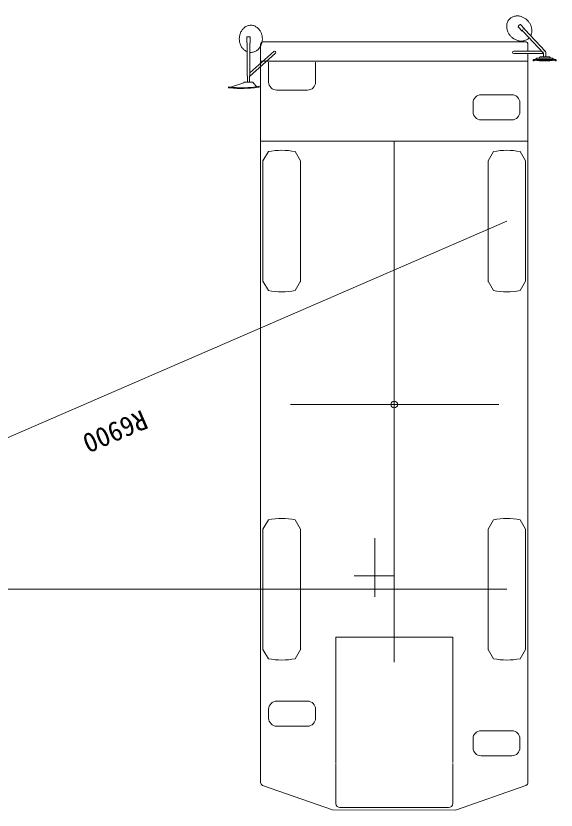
# Model space of a CAD drawing. Units: millimetres, scale not verified. Extents: x -32926 to 7352, y -3614 to 21331.
# Drawn here: x -2095 to 1936, y 14168 to 20100 of the extents above; entities that cross this region are included whole.
import ezdxf
from ezdxf.enums import TextEntityAlignment as Align

# ---------------------------------------------------------------- set-up
doc = ezdxf.new("R2010")
doc.units = ezdxf.units.MM
doc.header["$LTSCALE"] = 100
doc.header["$PDMODE"] = 32
doc.header["$PDSIZE"] = 50
doc.layers.add('0-0', color=7, linetype='Continuous', lineweight=18)
doc.styles.add('ＭＳ ゴシック', font='')
doc.styles.get('ＭＳ ゴシック').set_extended_font_data('MS Gothic')

msp = doc.modelspace()

# ---------------------------------------------------------------- linework, layer by layer
at = {"layer": '0-0'}
for p, q in [((1573.2, 20054.1), (1571, 20048)), ((1576, 20059.9), (1573.2, 20054.1)), ((1579.2, 20065.5), (1576, 20059.9)), ((1582.9, 20070.8), (1579.2, 20065.5)), ((1587.1, 20075.8), (1582.9, 20070.8)), ((1591.7, 20080.4), (1587.1, 20075.8)), ((1596.7, 20084.6), (1591.7, 20080.4)), ((1602, 20088.3), (1596.7, 20084.6)), ((1607.6, 20091.5), (1602, 20088.3)), ((1613.5, 20094.2), (1607.6, 20091.5)), ((1619.5, 20096.4), (1613.5, 20094.2)), ((1625.7, 20098.1), (1619.5, 20096.4)), ((1631.9, 20099.3), (1625.7, 20098.1)), ((1638.2, 20100.1), (1631.9, 20099.3)), ((1644.4, 20100.4), (1638.2, 20100.1)), ((1650.6, 20100.2), (1644.4, 20100.4)), ((1656.7, 20099.7), (1650.6, 20100.2)), ((1662.6, 20098.8), (1656.7, 20099.7)), ((1668.5, 20097.5), (1662.6, 20098.8)), ((1674.2, 20095.9), (1668.5, 20097.5)), ((1679.7, 20094.1), (1674.2, 20095.9)), ((1685.1, 20091.9), (1679.7, 20094.1)), ((1690.3, 20089.5), (1685.1, 20091.9)), ((1695.4, 20086.9), (1690.3, 20089.5)), ((1700.2, 20084), (1695.4, 20086.9)), ((1704.9, 20081), (1700.2, 20084)), ((1709.4, 20077.7), (1704.9, 20081)), ((1713.7, 20074.2), (1709.4, 20077.7)), ((1717.9, 20070.6), (1713.7, 20074.2)), ((1721.8, 20066.7), (1717.9, 20070.6)), ((1725.6, 20062.7), (1721.8, 20066.7)), ((1729.2, 20058.6), (1725.6, 20062.7)), ((1732.6, 20054.2), (1729.2, 20058.6)), ((1735.8, 20049.7), (1732.6, 20054.2)), ((-406.4, 19996.4), (-409.9, 19991.5)), ((-402.6, 20001.1), (-406.4, 19996.4)), ((-398.4, 20005.7), (-402.6, 20001.1)), ((-393.9, 20009.9), (-398.4, 20005.7)), ((-389.1, 20013.9), (-393.9, 20009.9)), ((-383.9, 20017.6), (-389.1, 20013.9)), ((-378.5, 20020.9), (-383.9, 20017.6)), ((-372.7, 20023.7), (-378.5, 20020.9)), ((-366.7, 20026.1), (-372.7, 20023.7)), ((-360.5, 20028), (-366.7, 20026.1)), ((-354.2, 20029.3), (-360.5, 20028)), ((-347.7, 20030.1), (-354.2, 20029.3)), ((-341.2, 20030.3), (-347.7, 20030.1)), ((-334.8, 20029.9), (-341.2, 20030.3)), ((-328.3, 20028.9), (-334.8, 20029.9)), ((-322, 20027.4), (-328.3, 20028.9)), ((-315.9, 20025.4), (-322, 20027.4)), ((-310, 20022.8), (-315.9, 20025.4)), ((-304.3, 20019.8), (-310, 20022.8)), ((-299, 20016.4), (-304.3, 20019.8)), ((-293.9, 20012.7), (-299, 20016.4)), ((-289.2, 20008.6), (-293.9, 20012.7)), ((-284.8, 20004.2), (-289.2, 20008.6)), ((-280.7, 19999.6), (-284.8, 20004.2)), ((-277, 19994.8), (-280.7, 19999.6)), ((-273.7, 19989.9), (-277, 19994.8)), ((1567.3, 20029.5), (1567, 20023.2)), ((1567, 20023.2), (1567.1, 20017.1)), ((1567.1, 20017.1), (1567.6, 20011)), ((1568.1, 20035.7), (1567.3, 20029.5)), ((1567.6, 20011), (1568.4, 20005)), ((1569.3, 20041.9), (1568.1, 20035.7)), ((1568.4, 20005), (1569.7, 19999.2)), ((1571, 20048), (1569.3, 20041.9)), ((1569.7, 19999.2), (1571.2, 19993.5)), ((1571.2, 19993.5), (1573, 19987.9)), ((1652.5, 20018.4), (1682.2, 19987.1)), ((1663.3, 20032.8), (1655, 20024.9)), ((1671.1, 20035.9), (1700.7, 20004.7)), ((1700.3, 20003.9), (1700.2, 20003.4)), ((1700.2, 20003.4), (1700.2, 20003)), ((1700.2, 20003), (1700.2, 20002.5)), ((1700.2, 20002.5), (1700.3, 20002.1)), ((1700.4, 20004.3), (1700.3, 20003.9)), ((1700.3, 20002.1), (1700.4, 20001.6)), ((1700.7, 20004.6), (1700.4, 20004.3)), ((1700.4, 20001.6), (1700.5, 20001.2)), ((1700.5, 20001.2), (1700.7, 20000.9)), ((1700.7, 20004.7), (1700.7, 20004.6)), ((1700.7, 20000.9), (1700.8, 20000.6)), ((1700.8, 20000.6), (1701, 20000.3)), ((1701, 20000.3), (1701.2, 20000)), ((1701.2, 20000), (1701.3, 19999.7)), ((1701.3, 19999.7), (1701.5, 19999.5)), ((1701.5, 19999.5), (1701.6, 19999.3)), ((1701.6, 19999.3), (1701.8, 19999)), ((1701.8, 19999), (1701.9, 19998.8)), ((1701.9, 19998.8), (1702.1, 19998.7)), ((1702.1, 19998.7), (1702.2, 19998.5)), ((1702.2, 19998.5), (1702.4, 19998.3)), ((1702.4, 19998.3), (1702.5, 19998.1)), ((1702.5, 19998.1), (1702.6, 19998)), ((1702.6, 19998), (1702.8, 19997.8)), ((1702.6, 19998), (1857.7, 19834.3)), ((1738.9, 20045), (1735.8, 20049.7)), ((1741.7, 20040.1), (1738.9, 20045)), ((1744.2, 20035.1), (1741.7, 20040.1)), ((1746.6, 20029.8), (1744.2, 20035.1)), ((1748.7, 20024.5), (1746.6, 20029.8)), ((1750.5, 20018.9), (1748.7, 20024.5)), ((1752, 20013.2), (1750.5, 20018.9)), ((1753.2, 20007.4), (1752, 20013.2)), ((1754.1, 20001.4), (1753.2, 20007.4)), ((1754.6, 19995.3), (1754.1, 20001.4)), ((1754.7, 19989.1), (1754.6, 19995.3)), ((-427.9, 19938), (-428.2, 19932.5)), ((-427.3, 19943.5), (-427.9, 19938)), ((-426.5, 19949), (-427.3, 19943.5)), ((-425.5, 19954.4), (-426.5, 19949)), ((-424.1, 19959.9), (-425.5, 19954.4)), ((-422.5, 19965.3), (-424.1, 19959.9)), ((-420.6, 19970.7), (-422.5, 19965.3)), ((-418.4, 19976), (-420.6, 19970.7)), ((-415.9, 19981.3), (-418.4, 19976)), ((-413, 19986.4), (-415.9, 19981.3)), ((-409.9, 19991.5), (-413, 19986.4)), ((-372, 19941.7), (-372, 19898.6)), ((-364.3, 19944.8), (-352.8, 19944.8)), ((-346.5, 19941.8), (-346.5, 19898.6)), ((-270.6, 19984.8), (-273.7, 19989.9)), ((-267.9, 19979.6), (-270.6, 19984.8)), ((-265.5, 19974.3), (-267.9, 19979.6)), ((-263.4, 19969), (-265.5, 19974.3)), ((-261.6, 19963.6), (-263.4, 19969)), ((-260, 19958.1), (-261.6, 19963.6)), ((-258.8, 19952.7), (-260, 19958.1)), ((-257.8, 19947.2), (-258.8, 19952.7)), ((-257, 19941.7), (-257.8, 19947.2)), ((-256.6, 19936.2), (-257, 19941.7)), ((-256.4, 19930.7), (-256.6, 19936.2)), ((1573, 19987.9), (1575.1, 19982.5)), ((1575.1, 19982.5), (1577.4, 19977.3)), ((1577.4, 19977.3), (1580, 19972.3)), ((1580, 19972.3), (1582.8, 19967.4)), ((1582.8, 19967.4), (1585.8, 19962.7)), ((1585.8, 19962.7), (1589.1, 19958.2)), ((1589.1, 19958.2), (1592.5, 19953.8)), ((1592.5, 19953.8), (1596.1, 19949.6)), ((1596.1, 19949.6), (1599.9, 19945.6)), ((1599.9, 19945.6), (1603.8, 19941.8)), ((1603.8, 19941.8), (1608, 19938.1)), ((1608, 19938.1), (1612.3, 19934.7)), ((1612.3, 19934.7), (1616.8, 19931.4)), ((1682.5, 19987.3), (1682.2, 19987.1)), ((1682.9, 19987.5), (1682.5, 19987.3)), ((1683.4, 19987.6), (1682.9, 19987.5)), ((1683.8, 19987.6), (1683.4, 19987.6)), ((1684.3, 19987.5), (1683.8, 19987.6)), ((1684.7, 19987.4), (1684.3, 19987.5)), ((1685.1, 19987.3), (1684.7, 19987.4)), ((1685.5, 19987.2), (1685.1, 19987.3)), ((1685.8, 19987), (1685.5, 19987.2)), ((1686.2, 19986.8), (1685.8, 19987)), ((1686.4, 19986.7), (1686.2, 19986.8)), ((1686.7, 19986.5), (1686.4, 19986.7)), ((1687, 19986.3), (1686.7, 19986.5)), ((1687.2, 19986.2), (1687, 19986.3)), ((1687.4, 19986), (1687.2, 19986.2)), ((1687.6, 19985.9), (1687.4, 19986)), ((1687.8, 19985.7), (1687.6, 19985.9)), ((1688, 19985.6), (1687.8, 19985.7)), ((1688.2, 19985.4), (1688, 19985.6)), ((1688.3, 19985.3), (1688.2, 19985.4)), ((1688.5, 19985.1), (1688.3, 19985.3)), ((1688.6, 19985), (1688.5, 19985.1)), ((1688.8, 19984.8), (1688.6, 19985)), ((1688.9, 19984.7), (1688.8, 19984.8)), ((1688.9, 19984.7), (1842.7, 19822.3)), ((1730, 19931.9), (1734.6, 19936.5)), ((1745.8, 19952.5), (1748.5, 19958.3)), ((1748.5, 19958.3), (1750.7, 19964.3)), ((1750.7, 19964.3), (1752.4, 19970.5)), ((1752.4, 19970.5), (1753.6, 19976.7)), ((1753.6, 19976.7), (1754.4, 19982.9)), ((1754.4, 19982.9), (1754.7, 19989.1)), ((-428.2, 19932.5), (-428.2, 19927)), ((-428.2, 19927), (-428, 19921.5)), ((-428, 19921.5), (-427.6, 19916)), ((-427.6, 19916), (-426.8, 19910.5)), ((-426.8, 19910.5), (-425.9, 19905)), ((-425.9, 19905), (-424.6, 19899.5)), ((-424.6, 19899.5), (-423.1, 19894.1)), ((-423.1, 19894.1), (-421.3, 19888.7)), ((-421.3, 19888.7), (-419.2, 19883.3)), ((-419.2, 19883.3), (-416.8, 19878.1)), ((-416.8, 19878.1), (-414, 19872.9)), ((-371.6, 19898.6), (-372, 19898.6)), ((-372, 19898.6), (-372, 19898.6)), ((-371.2, 19898.4), (-371.6, 19898.6)), ((-370.8, 19898.2), (-371.2, 19898.4)), ((-370.4, 19897.8), (-370.8, 19898.2)), ((-370.1, 19897.5), (-370.4, 19897.8)), ((-369.9, 19897.1), (-370.1, 19897.5)), ((-369.7, 19896.7), (-369.9, 19897.1)), ((-369.5, 19896.3), (-369.7, 19896.7)), ((-369.4, 19895.9), (-369.5, 19896.3)), ((-369.3, 19895.6), (-369.4, 19895.9)), ((-369.2, 19895.3), (-369.3, 19895.6)), ((-369.1, 19894.9), (-369.2, 19895.3)), ((-369, 19894.6), (-369.1, 19894.9)), ((-369, 19894.4), (-369, 19894.6)), ((-368.9, 19894.1), (-369, 19894.4)), ((-368.9, 19893.8), (-368.9, 19894.1)), ((-368.9, 19893.6), (-368.9, 19893.8)), ((-368.9, 19893.4), (-368.9, 19893.6)), ((-368.8, 19893.1), (-368.9, 19893.4)), ((-368.8, 19892.9), (-368.8, 19893.1)), ((-368.8, 19892.7), (-368.8, 19892.9)), ((-368.8, 19892.4), (-368.8, 19892.7)), ((-368.8, 19892.2), (-368.8, 19892.4)), ((-368.8, 19892.2), (-368.8, 19653.3)), ((-349.6, 19893.6), (-349.7, 19893.3)), ((-349.7, 19893.3), (-349.7, 19893.1)), ((-349.7, 19893.1), (-349.7, 19892.9)), ((-349.7, 19892.9), (-349.7, 19892.7)), ((-349.7, 19892.7), (-349.7, 19892.4)), ((-349.7, 19892.4), (-349.7, 19892.2)), ((-349.7, 19892.2), (-349.7, 19652.8)), ((-349.5, 19894.4), (-349.6, 19894.1)), ((-349.6, 19894.1), (-349.6, 19893.8)), ((-349.6, 19893.8), (-349.6, 19893.6)), ((-349.4, 19894.9), (-349.5, 19894.6)), ((-349.5, 19894.6), (-349.5, 19894.4)), ((-349.3, 19895.2), (-349.4, 19894.9)), ((-349.2, 19895.6), (-349.3, 19895.2)), ((-349.1, 19895.9), (-349.2, 19895.6)), ((-349.1, 19898.6), (-349.1, 19898.6)), ((-349, 19896.3), (-349.1, 19895.9)), ((-348.8, 19896.7), (-349, 19896.3)), ((-348.6, 19897.1), (-348.8, 19896.7)), ((-348.4, 19897.4), (-348.6, 19897.1)), ((-348.1, 19897.8), (-348.4, 19897.4)), ((-347.7, 19898.1), (-348.1, 19897.8)), ((-347.4, 19898.4), (-347.7, 19898.1)), ((-346.9, 19898.6), (-347.4, 19898.4)), ((-346.5, 19898.6), (-346.9, 19898.6)), ((-271.5, 19871.2), (-268.7, 19876.4)), ((-268.7, 19876.4), (-266.2, 19881.6)), ((-266.2, 19881.6), (-264, 19887)), ((-264, 19887), (-262.1, 19892.3)), ((-262.1, 19892.3), (-260.5, 19897.8)), ((-260.5, 19897.8), (-259.1, 19903.2)), ((-259.1, 19903.2), (-258, 19908.7)), ((-258, 19908.7), (-257.2, 19914.2)), ((-257.2, 19914.2), (-256.7, 19919.7)), ((-256.7, 19919.7), (-256.4, 19925.2)), ((-256.4, 19925.2), (-256.4, 19930.7)), ((1703.4, 19907.8), (-247, 19907.8)), ((1616.8, 19931.4), (1621.5, 19928.3)), ((1621.5, 19928.3), (1626.3, 19925.5)), ((1626.3, 19925.5), (1631.3, 19922.8)), ((1631.3, 19922.8), (1636.5, 19920.4)), ((1636.5, 19920.4), (1641.9, 19918.3)), ((1641.9, 19918.3), (1647.5, 19916.4)), ((1647.5, 19916.4), (1653.2, 19914.8)), ((1653.2, 19914.8), (1659, 19913.6)), ((1659, 19913.6), (1665, 19912.6)), ((1665, 19912.6), (1671.1, 19912.1)), ((1671.1, 19912.1), (1677.3, 19912)), ((1677.3, 19912), (1683.5, 19912.2)), ((1683.5, 19912.2), (1689.8, 19913)), ((1689.8, 19913), (1696, 19914.2)), ((1696, 19914.2), (1702.1, 19915.9)), ((1702.1, 19915.9), (1708.2, 19918.1)), ((1708.2, 19918.1), (1714, 19920.8)), ((1714, 19920.8), (1719.7, 19924)), ((1719.7, 19924), (1725, 19927.7)), ((1725, 19927.7), (1730, 19931.9)), ((1725.7, 19885.5), (1725.7, 19880.6)), ((1725.7, 19837.3), (1725.7, 19885.5)), ((-414, 19872.9), (-411, 19867.8)), ((-411, 19867.8), (-407.6, 19862.8)), ((-407.6, 19862.8), (-403.9, 19858)), ((-403.9, 19858), (-399.9, 19853.4)), ((-399.9, 19853.4), (-395.5, 19849)), ((-395.5, 19849), (-390.8, 19845)), ((-390.8, 19845), (-385.7, 19841.2)), ((-385.7, 19841.2), (-380.4, 19837.8)), ((-380.4, 19837.8), (-374.7, 19834.8)), ((-374.7, 19834.8), (-368.8, 19832.2)), ((-351.3, 19647.1), (-157.9, 19820.7)), ((-349.7, 19674.2), (-170.6, 19834.9)), ((-349.7, 19827.7), (-343.2, 19827.3)), ((-343.2, 19827.3), (-336.7, 19827.5)), ((-336.7, 19827.5), (-330.3, 19828.3)), ((-330.3, 19828.3), (-323.9, 19829.6)), ((-323.9, 19829.6), (-317.7, 19831.5)), ((-317.7, 19831.5), (-311.8, 19833.9)), ((-311.8, 19833.9), (-306, 19836.8)), ((-306, 19836.8), (-300.6, 19840)), ((-300.6, 19840), (-295.4, 19843.7)), ((-295.4, 19843.7), (-290.6, 19847.7)), ((-290.6, 19847.7), (-286.1, 19852)), ((-286.1, 19852), (-281.9, 19856.5)), ((-281.9, 19856.5), (-278.1, 19861.3)), ((-278.1, 19861.3), (-274.6, 19866.2)), ((-274.6, 19866.2), (-271.5, 19871.2)), ((1828.5, 19837.3), (1620.3, 19837.3)), ((1842.7, 19818.2), (1620.7, 19818.2)), ((1725.7, 19818.2), (1725.7, 19762.8)), ((1842.7, 19822.5), (1842.7, 19793.8)), ((1858.7, 19822.5), (1858.7, 19793.8)), ((-251, 19762.8), (-269.3, 19762.8)), ((-269.3, 19762.8), (-269.3, 19165.8)), ((-269.3, 19755.8), (-269.3, 19746.4)), ((-209.3, 19755.8), (-209.3, 19605.8)), ((140.7, 19755.8), (140.7, 19605.8)), ((1168.2, 19762.8), (765.5, 19762.8)), ((1725.7, 19762.8), (1725.7, 19165.8)), ((1765.7, 19768.8), (1765.7, 19765.8)), ((1765.7, 19765.8), (1770.7, 19765.8)), ((1770.7, 19773.8), (1850.7, 19773.8)), ((1773.7, 19768.8), (1850.7, 19768.8)), ((1789.3, 19782.3), (1780.7, 19773.8)), ((1792.8, 19783.8), (1908.7, 19783.8)), ((1810.7, 19788.8), (1810.7, 19783.8)), ((1815.7, 19793.8), (1885.7, 19793.8)), ((1850.7, 19773.8), (1930.7, 19773.8)), ((1850.7, 19768.8), (1927.7, 19768.8)), ((1890.7, 19788.8), (1890.7, 19783.8)), ((1912.2, 19782.3), (1920.7, 19773.8)), ((1930.7, 19765.8), (1935.7, 19765.8)), ((1935.7, 19768.8), (1935.7, 19765.8)), ((-367.3, 19652.7), (-367.3, 19605.8)), ((-351.3, 19652.8), (-351.3, 19605.8)), ((-394.3, 19600.8), (-492.9, 19567.8)), ((-394.3, 19605.8), (-394.3, 19600.8)), ((-394.3, 19605.8), (-324.3, 19605.8)), ((-324.3, 19605.8), (-324.3, 19600.8)), ((-324.3, 19600.8), (-296.9, 19571.6)), ((-509.3, 19569.8), (-509.3, 19563.5)), ((-499.3, 19563.5), (-509.3, 19563.5)), ((-279.3, 19567.7), (-289.3, 19567.7)), ((-279.3, 19574.5), (-279.3, 19567.7)), ((80.7, 19545.8), (-149.3, 19545.8)), ((1375.7, 19510.8), (1605.7, 19510.8)), ((1315.7, 19450.8), (1315.7, 19383.8)), ((1665.7, 19450.8), (1665.7, 19383.8)), ((1375.7, 19323.8), (1605.7, 19323.8)), ((1725.7, 19165.8), (-269.3, 19165.8)), ((-269.3, 19162.8), (-269.3, 14373.6)), ((728.2, 19165.8), (728.2, 15272.5)), ((1725.7, 19162.8), (1725.7, 17927.8)), ((-251.6, 19017.6), (-211.6, 19086.8)), ((-11.9, 19086.8), (28.1, 19017.6)), ((1708, 19017.6), (1668.1, 19086.8)), ((-251.6, 19017.6), (-251.6, 18118)), ((28.1, 19017.6), (28.1, 18114.3)), ((1708, 19017.6), (1708, 18118)), ((1568.2, 18567.8), (-4760.1, 15817.8)), ((-251.6, 18118), (-211.6, 18048.8)), ((-11.9, 18048.8), (28.1, 18118)), ((1468.4, 18048.8), (1428.4, 18118)), ((1708, 18118), (1668.1, 18048.8)), ((1725.7, 17924.8), (1725.7, 16460.8)), ((1507.4, 17197.8), (-45.8, 17197.8)), ((1725.7, 14373.6), (1725.7, 16457.8)), ((-251.6, 16267.6), (-211.6, 16336.8)), ((-11.9, 16336.8), (28.1, 16267.6)), ((1708, 16267.6), (1668.1, 16336.8)), ((-251.6, 16267.6), (-251.6, 15368)), ((28.1, 16267.6), (28.1, 15364.3)), ((1708, 16267.6), (1708, 15368)), ((583.2, 16198.4), (583.2, 15760.4)), ((728.2, 15917.8), (430, 15917.8)), ((1568.2, 15817.8), (-4760.1, 15817.8)), ((1164.8, 15458.9), (291.6, 15458.9)), ((291.6, 15458.9), (291.6, 14521.2)), ((1164.8, 15458.9), (1164.8, 14523.8)), ((-251.6, 15368), (-211.6, 15298.8)), ((-11.9, 15298.8), (28.1, 15368)), ((1468.4, 15298.8), (1428.4, 15368)), ((1708, 15368), (1668.1, 15298.8)), ((80.7, 14981.8), (-149.3, 14981.8)), ((-209.3, 14854.8), (-209.3, 14921.8)), ((140.7, 14854.8), (140.7, 14921.8)), ((80.7, 14794.8), (-149.3, 14794.8)), ((1375.7, 14760.8), (1605.7, 14760.8)), ((1315.7, 14700.8), (1315.7, 14633.8)), ((1665.7, 14700.8), (1665.7, 14633.8)), ((1375.7, 14573.8), (1605.7, 14573.8)), ((291.6, 14516.9), (291.6, 14217.6)), ((1164.8, 14516.9), (1164.8, 14217.6)), ((267.1, 14169), (-254.4, 14352.5)), ((1185.6, 14167.8), (1710.8, 14352.5)), ((1133.6, 14186.2), (322.9, 14186.2)), ((267.1, 14169), (1185.6, 14167.8))]:
    msp.add_line(p, q, dxfattribs=at)
for points in [[(1684.1, 19988.9), (1684.1, 19988.9), (1682.2, 19987.1)], [(1725.7, 19762.8), (-269.3, 19762.8), (-269.3, 19885.5)], [(1468.4, 19086.8), (1428.4, 19017.6), (1428.4, 18114.3)], [(1468.4, 16336.8), (1428.4, 16267.6), (1428.4, 15364.3)]]:
    msp.add_lwpolyline(points, dxfattribs=at)
for centre, radius, start, end in [((1660.6, 20019), 8.13, 133.50003, 184.16321), ((1665.8, 20019.3), 11.5, 133.50003, 175.46259), ((1665.8, 20019.3), 11.5, 133.50003, 175.46259), ((1671.2, 20024.5), 11.5, 90.86179, 133.49998), ((1671.2, 20024.5), 11.5, 90.86179, 133.49998), ((1671.2, 20024.5), 11.5, 90.86179, 133.49998), ((1695.4, 19988.1), 11.5, 133.50003, 175.46259), ((1700.8, 19993.3), 11.5, 90.86179, 133.49998), ((-364.3, 19933.3), 11.5, 90.00009, 132.63828), ((-364.3, 19933.3), 11.5, 90.00009, 132.63828), ((-364.3, 19933.3), 11.5, 90.00009, 132.63828), ((-352.8, 19936.6), 8.13, 39.33679, 89.99996), ((-247, 19885.5), 22.3, 90, 180), ((1703.4, 19885.5), 22.3, 359.99998, 89.99996), ((-164.3, 19827.8), 9.55, 311.9046, 131.90459), ((1620.7, 19827.8), 9.55, 92.6937, 269.99999), ((1850.7, 19827.8), 9.55, 122.98977, 123.71454), ((1850.7, 19827.8), 9.55, 326.89618, 43.44459), ((1770.7, 19768.8), 5, 90.00014, 180.00007), ((1773.7, 19765.8), 3, 90.00014, 180.00007), ((1850.7, 20406.3), 642.6, 263.01564, 276.98494), ((1792.8, 19778.8), 5, 90.03916, 135.02776), ((1815.7, 19788.8), 5, 89.99996, 179.99995), ((1885.7, 19788.8), 5, 0.00004, 89.99996), ((1908.7, 19778.8), 5, 45.00213, 90.00302), ((1927.7, 19765.8), 3, 0.00004, 89.99996), ((1930.7, 19768.8), 5, 0.00004, 89.99996), ((-149.3, 19605.8), 60, 180.00002, 270), ((80.7, 19605.8), 60, 270, 359.99998), ((-409.2, 20313.2), 750.1, 262.3376, 279.97943), ((-409.2, 20313.2), 755.1, 263.1535, 279.14325), ((1375.7, 19450.8), 60, 90.00004, 180.00002), ((1605.7, 19450.8), 60, 359.99998, 89.99996), ((1375.7, 19383.8), 60, 180.00002, 269.99996), ((1605.7, 19383.8), 60, 269.99996, 359.99998), ((-111.8, 18592.4), 504.3, 78.57843, 101.42159), ((1568.2, 18592.4), 504.3, 78.57841, 101.42157), ((-111.8, 18543.1), 504.3, 258.57841, 281.42157), ((1568.2, 18543.1), 504.3, 258.57843, 281.42159), ((-111.8, 15842.4), 504.3, 78.57843, 101.42159), ((1568.2, 15842.4), 504.3, 78.57841, 101.42157), ((-111.8, 15793.1), 504.3, 258.57841, 281.42157), ((1568.2, 15793.1), 504.3, 258.57843, 281.42159), ((-149.3, 14921.8), 60, 89.99996, 179.99998), ((80.7, 14921.8), 60, 0.00002, 89.99996), ((-149.3, 14854.8), 60, 179.99998, 269.99996), ((80.7, 14854.8), 60, 270.00004, 0.00002), ((1375.7, 14700.8), 60, 90.00004, 180.00002), ((1605.7, 14700.8), 60, 359.99998, 89.99996), ((1375.7, 14633.8), 60, 180.00002, 269.99996), ((1605.7, 14633.8), 60, 269.99996, 359.99998), ((-247, 14373.6), 22.3, 180.00002, 250.61557), ((1703.4, 14373.6), 22.3, 289.38459, 359.99998), ((323.2, 14217.8), 31.6, 180.42464, 269.34125), ((1133.2, 14217.8), 31.6, 270.6595, 359.57416)]:
    msp.add_arc(centre, radius, start, end, dxfattribs=at)
msp.add_point((728.2, 17197.8), dxfattribs=at)

# ---------------------------------------------------------------- texts
at = {"layer": '0-0', "style": 'ＭＳ ゴシック'}
msp.add_text('R6900', height=146.6, rotation=203.5, dxfattribs=at).set_placement((-1172.4, 17201), align=Align.BOTTOM_LEFT)

doc.saveas('drawing.dxf')
